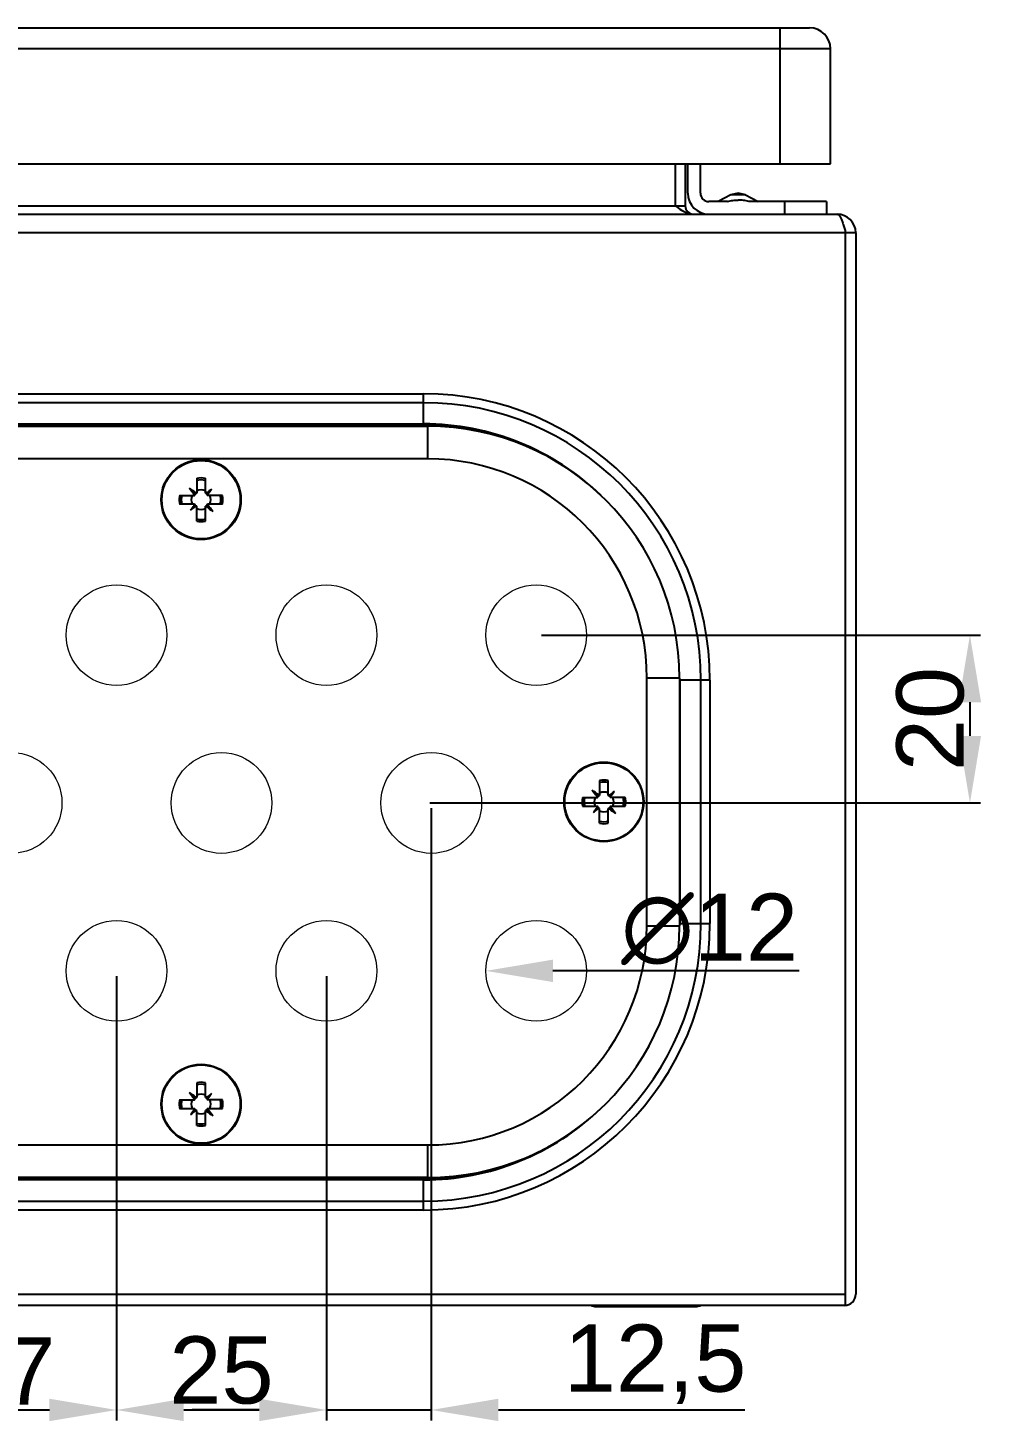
# Model space of a CAD drawing. Header units: millimetres. Extents: x 46697 to 51381, y 25488 to 34806.
# Drawn here: x 50843.8 to 50957.4, y 28194.8 to 28360.8 of the extents above; entities that cross this region are included whole.
import ezdxf

# ---------------------------------------------------------------- set-up
doc = ezdxf.new("R2010")
doc.units = ezdxf.units.MM
doc.layers.add('000-KOTIRANJE', color=254, linetype='Continuous', lineweight=5)
doc.layers.add('000-PI-Oprema', color=30, linetype='Continuous', lineweight=5)
doc.layers.add('000-PI-ORMAR', color=51, linetype='Continuous')
doc.styles.get("Standard").update_dxf_attribs({"font": 'arial.ttf'})
doc.dimstyles.new('ISO-25-lb', dxfattribs={"dimtxt": 8, "dimasz": 8, "dimexe": 1.25, "dimexo": 0.625, "dimtad": 1, "dimdec": 1, "dimtxsty": 'Standard', "dimcen": 5, "dimadec": 0, "dimazin": 0, "dimtfac": 1, "dimtdec": 1, "dimtmove": 0, "dimatfit": 3, "dimfxl": 1, "dimarcsym": 0})

# ---------------------------------------------------------------- blocks, each defined once
blk = doc.blocks.new('NSYCRN325150_bottom')
at = {"layer": '000-PI-ORMAR'}
for p, q in [((49561.72, 30888.93), (49801.72, 30888.93)), ((49798.22, 30872.73), (49798.22, 30888.93)), ((49804.22, 30886.43), (49559.22, 30886.43)), ((49804.22, 30872.73), (49804.22, 30886.43)), ((49559.22, 30872.73), (49804.22, 30872.73)), ((49785.72, 30872.73), (49785.72, 30867.73)), ((49786.92, 30872.73), (49786.92, 30867.73)), ((49787.22, 30869.23), (49787.22, 30872.73)), ((49788.72, 30869.23), (49788.72, 30872.73)), ((49792.36, 30869.02), (49790.85, 30868.23)), ((49793.22, 30869.23), (49792.36, 30869.02)), ((49794.08, 30869.02), (49792.36, 30869.02)), ((49794.08, 30869.02), (49793.22, 30869.23)), ((49794.08, 30869.02), (49795.59, 30868.23)), ((49577.52, 30867.73), (49786.92, 30867.73)), ((49791.95, 30868.23), (49789.72, 30868.23)), ((49803.72, 30868.23), (49794.49, 30868.23)), ((49798.72, 30868.23), (49798.72, 30866.73)), ((49803.72, 30868.23), (49803.72, 30866.73)), ((49559.42, 30866.73), (49805.02, 30866.73)), ((49807.22, 30864.53), (49557.22, 30864.53)), ((49806.02, 30736.73), (49806.02, 30864.53)), ((49807.22, 30864.53), (49807.22, 30738.07)), ((49608.72, 30845.34), (49755.72, 30845.34)), ((49755.72, 30844.28), (49608.72, 30844.28)), ((49755.72, 30841.68), (49755.72, 30845.34)), ((49608.22, 30841.47), (49756.22, 30841.47)), ((49608.72, 30841.75), (49755.72, 30841.75)), ((49755.72, 30841.68), (49608.72, 30841.68)), ((49756.22, 30837.59), (49756.22, 30841.47)), ((49756.22, 30837.59), (49608.22, 30837.59)), ((49728.49, 30833.45), (49727.83, 30834.11)), ((49728.71, 30835.27), (49728.71, 30833.5)), ((49729.74, 30833.5), (49729.74, 30835.27)), ((49726.86, 30832.72), (49726.61, 30832.72)), ((49726.67, 30833.24), (49728.44, 30833.24)), ((49728.4, 30833.37), (49728.26, 30833.24)), ((49728.4, 30833.54), (49728.56, 30833.54)), ((49728.4, 30833.54), (49728.4, 30833.38)), ((49728.4, 30833.38), (49728.4, 30833.37)), ((49728.4, 30833.37), (49728.49, 30833.28)), ((49728.44, 30833.24), (49728.49, 30833.28)), ((49728.66, 30833.45), (49728.49, 30833.45)), ((49728.49, 30833.45), (49728.49, 30833.28)), ((49728.57, 30833.54), (49728.56, 30833.54)), ((49728.71, 30833.68), (49728.57, 30833.54)), ((49728.57, 30833.54), (49728.66, 30833.45)), ((49728.66, 30833.45), (49728.71, 30833.5)), ((49729.87, 30833.54), (49729.74, 30833.68)), ((49729.74, 30833.5), (49729.78, 30833.45)), ((49729.87, 30833.54), (49729.78, 30833.45)), ((49729.95, 30833.45), (49729.78, 30833.45)), ((49729.93, 30833.54), (49729.87, 30833.54)), ((49730.04, 30833.54), (49729.93, 30833.54)), ((49729.95, 30833.45), (49730.47, 30833.97)), ((49729.95, 30833.28), (49729.95, 30833.45)), ((49730.04, 30833.37), (49729.95, 30833.28)), ((49729.95, 30833.28), (49730, 30833.24)), ((49731.77, 30833.24), (49730, 30833.24)), ((49730.04, 30833.54), (49730.04, 30833.43)), ((49730.04, 30833.37), (49730.04, 30833.43)), ((49730.18, 30833.24), (49730.04, 30833.37)), ((49731.58, 30832.72), (49731.83, 30832.72)), ((49726.67, 30832.21), (49728.44, 30832.21)), ((49728.49, 30831.99), (49727.98, 30831.48)), ((49728.26, 30832.21), (49728.4, 30832.07)), ((49728.4, 30832.07), (49728.49, 30832.16)), ((49728.4, 30832.01), (49728.4, 30832.07)), ((49728.4, 30831.9), (49728.4, 30832.01)), ((49728.4, 30831.9), (49728.51, 30831.9)), ((49728.49, 30832.16), (49728.44, 30832.21)), ((49728.49, 30832.16), (49728.49, 30831.99)), ((49728.49, 30831.99), (49728.66, 30831.99)), ((49728.57, 30831.9), (49728.51, 30831.9)), ((49728.57, 30831.9), (49728.66, 30831.99)), ((49728.57, 30831.9), (49728.71, 30831.76)), ((49728.71, 30831.94), (49728.66, 30831.99)), ((49728.71, 30830.17), (49728.71, 30831.94)), ((49729.78, 30831.99), (49729.74, 30831.94)), ((49729.74, 30830.17), (49729.74, 30831.94)), ((49729.74, 30831.76), (49729.87, 30831.9)), ((49729.78, 30831.99), (49729.95, 30831.99)), ((49729.87, 30831.9), (49729.78, 30831.99)), ((49729.88, 30831.9), (49729.87, 30831.9)), ((49730.04, 30831.9), (49729.88, 30831.9)), ((49730, 30832.21), (49729.95, 30832.16)), ((49729.95, 30831.99), (49729.95, 30832.16)), ((49730.04, 30832.07), (49729.95, 30832.16)), ((49729.95, 30831.99), (49730.61, 30831.33)), ((49730, 30832.21), (49731.77, 30832.21)), ((49730.04, 30832.07), (49730.18, 30832.21)), ((49730.04, 30832.07), (49730.04, 30832.06)), ((49730.04, 30832.06), (49730.04, 30831.9)), ((49786.22, 30811.47), (49782.34, 30811.47)), ((49782.34, 30781.97), (49782.34, 30811.47)), ((49786.22, 30811.47), (49786.22, 30781.97)), ((49789.84, 30811.22), (49786.25, 30811.22)), ((49786.25, 30811.22), (49786.25, 30782.22)), ((49788.78, 30782.22), (49788.78, 30811.22)), ((49789.84, 30811.22), (49789.84, 30782.22)), ((49776.71, 30799.27), (49776.71, 30797.5)), ((49777.74, 30797.5), (49777.74, 30799.27)), ((49776.49, 30797.45), (49775.83, 30798.11)), ((49776.71, 30797.68), (49776.57, 30797.54)), ((49777.87, 30797.54), (49777.74, 30797.68)), ((49777.95, 30797.45), (49778.47, 30797.97)), ((49774.86, 30796.72), (49774.61, 30796.72)), ((49774.67, 30797.24), (49776.44, 30797.24)), ((49774.67, 30796.21), (49776.44, 30796.21)), ((49776.49, 30795.99), (49775.98, 30795.48)), ((49776.4, 30797.37), (49776.26, 30797.24)), ((49776.26, 30796.21), (49776.4, 30796.07)), ((49776.4, 30797.54), (49776.56, 30797.54)), ((49776.4, 30797.54), (49776.4, 30797.38)), ((49776.4, 30797.38), (49776.4, 30797.37)), ((49776.4, 30797.37), (49776.49, 30797.28)), ((49776.4, 30796.07), (49776.49, 30796.16)), ((49776.4, 30796.01), (49776.4, 30796.07)), ((49776.4, 30795.9), (49776.4, 30796.01)), ((49776.44, 30797.24), (49776.49, 30797.28)), ((49776.49, 30796.16), (49776.44, 30796.21)), ((49776.66, 30797.45), (49776.49, 30797.45)), ((49776.49, 30797.45), (49776.49, 30797.28)), ((49776.49, 30796.16), (49776.49, 30795.99)), ((49776.49, 30795.99), (49776.66, 30795.99)), ((49776.57, 30797.54), (49776.56, 30797.54)), ((49776.57, 30797.54), (49776.66, 30797.45)), ((49776.57, 30795.9), (49776.66, 30795.99)), ((49776.66, 30797.45), (49776.71, 30797.5)), ((49776.71, 30795.94), (49776.66, 30795.99)), ((49776.71, 30794.17), (49776.71, 30795.94)), ((49777.74, 30797.5), (49777.78, 30797.45)), ((49777.78, 30795.99), (49777.74, 30795.94)), ((49777.74, 30794.17), (49777.74, 30795.94)), ((49777.87, 30797.54), (49777.78, 30797.45)), ((49777.95, 30797.45), (49777.78, 30797.45)), ((49777.78, 30795.99), (49777.95, 30795.99)), ((49777.87, 30795.9), (49777.78, 30795.99)), ((49777.93, 30797.54), (49777.87, 30797.54)), ((49778.04, 30797.54), (49777.93, 30797.54)), ((49777.95, 30797.28), (49777.95, 30797.45)), ((49778.04, 30797.37), (49777.95, 30797.28)), ((49777.95, 30797.28), (49778, 30797.24)), ((49778, 30796.21), (49777.95, 30796.16)), ((49778.04, 30796.07), (49777.95, 30796.16)), ((49777.95, 30795.99), (49777.95, 30796.16)), ((49777.95, 30795.99), (49778.61, 30795.33)), ((49779.77, 30797.24), (49778, 30797.24)), ((49778, 30796.21), (49779.77, 30796.21)), ((49778.04, 30797.54), (49778.04, 30797.43)), ((49778.04, 30797.37), (49778.04, 30797.43)), ((49778.18, 30797.24), (49778.04, 30797.37)), ((49778.04, 30796.07), (49778.18, 30796.21)), ((49778.04, 30796.07), (49778.04, 30796.06)), ((49778.04, 30796.06), (49778.04, 30795.9)), ((49779.58, 30796.72), (49779.83, 30796.72)), ((49776.4, 30795.9), (49776.51, 30795.9)), ((49776.57, 30795.9), (49776.51, 30795.9)), ((49776.57, 30795.9), (49776.71, 30795.76)), ((49777.74, 30795.76), (49777.87, 30795.9)), ((49777.88, 30795.9), (49777.87, 30795.9)), ((49778.04, 30795.9), (49777.88, 30795.9)), ((49782.34, 30781.97), (49786.22, 30781.97)), ((49786.25, 30782.22), (49789.84, 30782.22)), ((49728.71, 30763.27), (49728.71, 30761.5)), ((49729.74, 30761.5), (49729.74, 30763.27)), ((49726.67, 30761.24), (49728.44, 30761.24)), ((49728.49, 30761.45), (49727.83, 30762.11)), ((49728.4, 30761.37), (49728.26, 30761.24)), ((49728.4, 30761.54), (49728.56, 30761.54)), ((49728.4, 30761.54), (49728.4, 30761.38)), ((49728.4, 30761.38), (49728.4, 30761.37)), ((49728.4, 30761.37), (49728.49, 30761.28)), ((49728.44, 30761.24), (49728.49, 30761.28)), ((49728.66, 30761.45), (49728.49, 30761.45)), ((49728.49, 30761.45), (49728.49, 30761.28)), ((49728.57, 30761.54), (49728.56, 30761.54)), ((49728.71, 30761.68), (49728.57, 30761.54)), ((49728.57, 30761.54), (49728.66, 30761.45)), ((49728.66, 30761.45), (49728.71, 30761.5)), ((49729.87, 30761.54), (49729.74, 30761.68)), ((49729.74, 30761.5), (49729.78, 30761.45)), ((49729.87, 30761.54), (49729.78, 30761.45)), ((49729.95, 30761.45), (49729.78, 30761.45)), ((49729.93, 30761.54), (49729.87, 30761.54)), ((49730.04, 30761.54), (49729.93, 30761.54)), ((49729.95, 30761.45), (49730.47, 30761.97)), ((49729.95, 30761.28), (49729.95, 30761.45)), ((49730.04, 30761.37), (49729.95, 30761.28)), ((49729.95, 30761.28), (49730, 30761.24)), ((49731.77, 30761.24), (49730, 30761.24)), ((49730.04, 30761.54), (49730.04, 30761.43)), ((49730.04, 30761.37), (49730.04, 30761.43)), ((49730.18, 30761.24), (49730.04, 30761.37)), ((49726.86, 30760.72), (49726.61, 30760.72)), ((49726.67, 30760.21), (49728.44, 30760.21)), ((49728.49, 30759.99), (49727.98, 30759.48)), ((49728.26, 30760.21), (49728.4, 30760.07)), ((49728.4, 30760.07), (49728.49, 30760.16)), ((49728.4, 30760.01), (49728.4, 30760.07)), ((49728.4, 30759.9), (49728.4, 30760.01)), ((49728.4, 30759.9), (49728.51, 30759.9)), ((49728.49, 30760.16), (49728.44, 30760.21)), ((49728.49, 30760.16), (49728.49, 30759.99)), ((49728.49, 30759.99), (49728.66, 30759.99)), ((49728.57, 30759.9), (49728.51, 30759.9)), ((49728.57, 30759.9), (49728.66, 30759.99)), ((49728.57, 30759.9), (49728.71, 30759.76)), ((49728.71, 30759.94), (49728.66, 30759.99)), ((49728.71, 30758.17), (49728.71, 30759.94)), ((49729.78, 30759.99), (49729.74, 30759.94)), ((49729.74, 30758.17), (49729.74, 30759.94)), ((49729.74, 30759.76), (49729.87, 30759.9)), ((49729.78, 30759.99), (49729.95, 30759.99)), ((49729.87, 30759.9), (49729.78, 30759.99)), ((49729.88, 30759.9), (49729.87, 30759.9)), ((49730.04, 30759.9), (49729.88, 30759.9)), ((49730, 30760.21), (49729.95, 30760.16)), ((49730.04, 30760.07), (49729.95, 30760.16)), ((49729.95, 30759.99), (49729.95, 30760.16)), ((49729.95, 30759.99), (49730.61, 30759.33)), ((49730, 30760.21), (49731.77, 30760.21)), ((49730.04, 30760.07), (49730.18, 30760.21)), ((49730.04, 30760.07), (49730.04, 30760.06)), ((49730.04, 30760.06), (49730.04, 30759.9)), ((49731.58, 30760.72), (49731.83, 30760.72)), ((49608.22, 30755.85), (49756.22, 30755.85)), ((49756.22, 30751.97), (49756.22, 30755.85)), ((49756.22, 30751.97), (49608.22, 30751.97)), ((49608.72, 30751.76), (49755.72, 30751.76)), ((49755.72, 30751.69), (49608.72, 30751.69)), ((49755.72, 30748.1), (49755.72, 30751.76)), ((49608.72, 30749.16), (49755.72, 30749.16)), ((49755.72, 30748.1), (49608.72, 30748.1)), ((49557.22, 30738.07), (49806.02, 30738.07)), ((49805.87, 30736.72), (49559.42, 30736.72)), ((49776.3, 30736.62), (49788.14, 30736.62)), ((49806.02, 30736.73), (49805.87, 30736.72))]:
    blk.add_line(p, q, dxfattribs=at)
for centre, radius in [((49729.22, 30832.72), 4.75), ((49729.22, 30832.72), 4.67), ((49777.22, 30796.72), 4.75), ((49777.22, 30796.72), 4.67), ((49729.22, 30760.72), 4.75), ((49729.22, 30760.72), 4.67)]:
    blk.add_circle(centre, radius, dxfattribs=at)
for centre, radius, start, end in [((49801.72, 30886.43), 2.5, 0, 90), ((49789.72, 30869.23), 2.5, 180, 270), ((49789.72, 30869.23), 1, 180, 270), ((49787.92, 30867.73), 1, 180, 270), ((49805.02, 30864.53), 2.2, 0, 90), ((49755.72, 30811.22), 34.12, 0, 90), ((49755.72, 30811.22), 33.06, 0, 90), ((49755.72, 30811.22), 30.53, 46.0952, 90), ((49755.72, 30811.22), 30.46, 62.0222, 90), ((49756.22, 30811.47), 30, 0, 90), ((49756.22, 30811.47), 26.12, 0, 90), ((49720.91, 30824.47), 11.87, 49.8549, 54.3133), ((49737.36, 30840.95), 11.73, 215.6598, 220.1721), ((49729.22, 30832.93), 2.39, 77.579, 102.421), ((49729.22, 30832.91), 2.17, 76.2841, 103.7159), ((49729.02, 30832.72), 2.4, 167.5983, 179.9804), ((49729.02, 30832.72), 2.4, 180.0183, 192.4029), ((49729.04, 30832.72), 2.18, 166.2955, 179.9897), ((49729.04, 30832.72), 2.18, 180.0103, 193.7044), ((49729.22, 30832.72), 1.17, 153.8852, 206.1148), ((49729.22, 30832.72), 1.17, 63.8852, 116.1148), ((49737.51, 30824.5), 11.8, 126.666, 129.9788), ((49720.92, 30841.07), 11.9, 320.0351, 323.3202), ((49729.22, 30832.72), 1.17, 333.8852, 26.1148), ((49729.4, 30832.72), 2.18, 0.0103, 13.7046), ((49729.4, 30832.72), 2.18, 346.2954, 359.9894), ((49729.42, 30832.72), 2.4, 0.0196, 12.4018), ((49729.42, 30832.72), 2.4, 347.5978, 359.9802), ((49737.51, 30824.37), 11.89, 140.0346, 143.3206), ((49720.93, 30840.94), 11.8, 306.6662, 309.9785), ((49729.22, 30832.72), 1.17, 243.8852, 296.1148), ((49737.53, 30840.96), 11.86, 229.8529, 234.3152), ((49721.08, 30824.49), 11.73, 35.6597, 40.1721), ((49729.22, 30832.53), 2.17, 256.286, 283.714), ((49729.22, 30832.51), 2.39, 257.5768, 282.4232), ((49755.72, 30811.22), 30.53, 0, 0.4739), ((49777.22, 30796.93), 2.39, 77.579, 102.421), ((49768.91, 30788.47), 11.87, 49.8549, 54.3133), ((49785.36, 30804.95), 11.73, 215.6598, 220.1721), ((49777.22, 30796.91), 2.17, 76.2841, 103.7159), ((49777.22, 30796.72), 1.17, 63.8852, 116.1148), ((49785.51, 30788.5), 11.8, 126.666, 129.9788), ((49768.92, 30805.07), 11.9, 320.0351, 323.3202), ((49777.02, 30796.72), 2.4, 167.5983, 179.9804), ((49777.02, 30796.72), 2.4, 180.0183, 192.4029), ((49777.04, 30796.72), 2.18, 166.2955, 179.9897), ((49777.04, 30796.72), 2.18, 180.0103, 193.7044), ((49785.51, 30788.37), 11.89, 140.0346, 143.3206), ((49777.22, 30796.72), 1.17, 153.8852, 206.1148), ((49769.08, 30788.49), 11.73, 35.6597, 40.1721), ((49777.22, 30796.72), 1.17, 333.8852, 26.1148), ((49777.4, 30796.72), 2.18, 0.0103, 13.7046), ((49777.4, 30796.72), 2.18, 346.2954, 359.9894), ((49777.42, 30796.72), 2.4, 0.0196, 12.4018), ((49777.42, 30796.72), 2.4, 347.5978, 359.9802), ((49768.93, 30804.94), 11.8, 306.6662, 309.9785), ((49777.22, 30796.72), 1.17, 243.8852, 296.1148), ((49777.22, 30796.53), 2.17, 256.286, 283.714), ((49785.53, 30804.96), 11.86, 229.8529, 234.3152), ((49777.22, 30796.51), 2.39, 257.5768, 282.4232), ((49755.72, 30782.22), 34.12, 270, 0), ((49755.72, 30782.22), 33.06, 270, 0), ((49756.22, 30781.97), 30, 270, 0), ((49756.22, 30781.97), 26.12, 270, 360), ((49755.72, 30782.22), 30.53, 359.5261, 0), ((49729.22, 30760.93), 2.39, 77.579, 102.421), ((49729.22, 30760.91), 2.17, 76.2841, 103.7159), ((49729.02, 30760.72), 2.4, 167.5983, 179.9804), ((49729.04, 30760.72), 2.18, 166.2955, 179.9897), ((49720.91, 30752.47), 11.87, 49.8549, 54.3133), ((49737.36, 30768.95), 11.73, 215.6598, 220.1721), ((49729.22, 30760.72), 1.17, 153.8852, 206.1148), ((49729.22, 30760.72), 1.17, 63.8852, 116.1148), ((49737.51, 30752.5), 11.8, 126.666, 129.9788), ((49720.92, 30769.07), 11.9, 320.0351, 323.3202), ((49729.22, 30760.72), 1.17, 333.8852, 26.1148), ((49729.4, 30760.72), 2.18, 0.0103, 13.7046), ((49729.42, 30760.72), 2.4, 0.0196, 12.4018), ((49729.02, 30760.72), 2.4, 180.0183, 192.4029), ((49729.04, 30760.72), 2.18, 180.0103, 193.7044), ((49737.51, 30752.37), 11.89, 140.0346, 143.3206), ((49720.93, 30768.94), 11.8, 306.6662, 309.9785), ((49729.22, 30760.72), 1.17, 243.8852, 296.1148), ((49737.53, 30768.96), 11.86, 229.8529, 234.3152), ((49721.08, 30752.49), 11.73, 35.6597, 40.1721), ((49729.4, 30760.72), 2.18, 346.2954, 359.9894), ((49729.42, 30760.72), 2.4, 347.5978, 359.9802), ((49755.72, 30782.22), 30.53, 270, 313.9048), ((49729.22, 30760.53), 2.17, 256.286, 283.714), ((49729.22, 30760.51), 2.39, 257.5768, 282.4232), ((49755.72, 30782.22), 30.46, 270, 297.9768), ((49805.87, 30738.07), 1.35, 270.4539, 0), ((49776.3, 30738.62), 2, 253.4183, 270), ((49788.14, 30738.62), 2, 270, 286.5817)]:
    blk.add_arc(centre, radius, start, end, dxfattribs=at)
for points, knots in [([(49785.72, 30867.73), (49785.8, 30867.68), (49786.09, 30867.47), (49786.39, 30867.26), (49786.63, 30867.13)], [0, 0, 0, 0, 0.254814, 1, 1, 1, 1]), ([(49791.95, 30868.23), (49792.16, 30868.29), (49792.58, 30868.39), (49793.01, 30868.42), (49793.22, 30868.42)], [0, 0, 0, 0, 0.500092, 1, 1, 1, 1]), ([(49794.49, 30868.23), (49794.28, 30868.29), (49793.86, 30868.39), (49793.43, 30868.42), (49793.22, 30868.42)], [0, 0, 0, 0, 0.500084, 1, 1, 1, 1]), ([(49786.63, 30867.13), (49786.83, 30867.01), (49787.24, 30866.81), (49787.7, 30866.73), (49787.92, 30866.73)], [0, 0, 0, 0, 0.520028, 1, 1, 1, 1]), ([(49805.02, 30866.73), (49805.15, 30866.73), (49805.34, 30866.49), (49805.49, 30866.17), (49805.58, 30865.93), (49805.63, 30865.79)], [0, 0, 0, 0, 0.342978, 0.633916, 1, 1, 1, 1]), ([(49805.63, 30865.79), (49805.66, 30865.7), (49805.8, 30865.28), (49805.93, 30864.86), (49806.02, 30864.53)], [0, 0, 0, 0, 0.230694, 1, 1, 1, 1])]:
    blk.add_open_spline(points, degree=3, knots=knots, dxfattribs=at)
blk = doc.blocks.new('*U312')
at = {"layer": '000-PI-Oprema', "ltscale": 0.25}
blk.add_circle((0, 0), 6, dxfattribs=at)
blk = doc.blocks.new('*U313')
at = {"layer": '000-PI-Oprema', "color": 0, "linetype": 'ByBlock', "lineweight": -2, "transparency": 16777216}
for p in [(0, 0), (25, 0), (50, 0)]:
    blk.add_blockref('*U312', p, dxfattribs=at)
blk = doc.blocks.new('*U314')
at = {"layer": '000-PI-Oprema', "ltscale": 0.25}
blk.add_circle((0, 0), 6, dxfattribs=at)
blk = doc.blocks.new('*U315')
at = {"layer": '000-PI-Oprema', "color": 0, "linetype": 'ByBlock', "lineweight": -2, "transparency": 16777216}
for p in [(0, 0), (25, 0), (50, 0)]:
    blk.add_blockref('*U314', p, dxfattribs=at)
blk = doc.blocks.new('*U316')
at = {"layer": '000-PI-Oprema', "ltscale": 0.25}
blk.add_circle((0, 0), 6, dxfattribs=at)
blk = doc.blocks.new('*U317')
at = {"layer": '000-PI-Oprema', "color": 0, "linetype": 'ByBlock', "lineweight": -2, "transparency": 16777216}
for p in [(0, 0), (25, 0), (50, 0)]:
    blk.add_blockref('*U316', p, dxfattribs=at)
blk = doc.blocks.new('*D348')
at = {"layer": '000-KOTIRANJE', "color": 0, "linetype": 'Continuous', "lineweight": -2, "ltscale": 0.25, "transparency": 16777216}
for p, q in [((50905.02, 28288.48), (50957.32, 28288.48)), ((50956.07, 28280.48), (50956.07, 28276.48)), ((50891.72, 28268.48), (50957.32, 28268.48))]:
    blk.add_line(p, q, dxfattribs=at)
at = {"layer": '000-KOTIRANJE', "color": 0, "ltscale": 0.25, "transparency": 16777216}
for points in [[(50954.74, 28280.48), (50957.4, 28280.48), (50956.07, 28288.48)], [(50954.74, 28276.48), (50957.4, 28276.48), (50956.07, 28268.48)]]:
    blk.add_solid(points, dxfattribs=at)
at = {"layer": 'Defpoints', "color": 0, "ltscale": 0.25, "transparency": 16777216}
for p in [(50904.39, 28288.48), (50891.09, 28268.48), (50956.07, 28268.48)]:
    blk.add_point(p, dxfattribs=at)
at = {"layer": '000-KOTIRANJE', "color": 0, "ltscale": 0.25, "transparency": 16777216, "insert": (50951.36, 28278.48), "char_height": 8, "attachment_point": 5, "rotation": 90}
blk.add_mtext('20', dxfattribs=at)
blk = doc.blocks.new('*D349')
at = {"layer": '000-KOTIRANJE', "color": 0, "linetype": 'Continuous', "lineweight": -2, "ltscale": 0.25, "transparency": 16777216}
for p, q in [((50854.39, 28247.86), (50854.39, 28194.92)), ((50879.39, 28247.86), (50879.39, 28194.92)), ((50862.39, 28196.17), (50871.39, 28196.17))]:
    blk.add_line(p, q, dxfattribs=at)
at = {"layer": '000-KOTIRANJE', "color": 0, "ltscale": 0.25, "transparency": 16777216}
for points in [[(50862.39, 28197.51), (50862.39, 28194.84), (50854.39, 28196.17)], [(50871.39, 28197.51), (50871.39, 28194.84), (50879.39, 28196.17)]]:
    blk.add_solid(points, dxfattribs=at)
at = {"layer": 'Defpoints', "color": 0, "ltscale": 0.25, "transparency": 16777216}
for p in [(50854.39, 28248.48), (50879.39, 28248.48), (50879.39, 28196.17)]:
    blk.add_point(p, dxfattribs=at)
at = {"layer": '000-KOTIRANJE', "color": 0, "ltscale": 0.25, "transparency": 16777216, "insert": (50866.89, 28200.88), "char_height": 8, "attachment_point": 5}
blk.add_mtext('25', dxfattribs=at)
blk = doc.blocks.new('*D366')
at = {"layer": '000-KOTIRANJE', "color": 0, "linetype": 'Continuous', "lineweight": -2, "ltscale": 0.25, "transparency": 16777216}
for p, q in [((50854.39, 28247.86), (50854.39, 28194.92)), ((50827.34, 28242.99), (50827.34, 28194.92)), ((50835.34, 28196.17), (50846.39, 28196.17))]:
    blk.add_line(p, q, dxfattribs=at)
at = {"layer": '000-KOTIRANJE', "color": 0, "ltscale": 0.25, "transparency": 16777216}
for points in [[(50835.34, 28197.51), (50835.34, 28194.84), (50827.34, 28196.17)], [(50846.39, 28197.51), (50846.39, 28194.84), (50854.39, 28196.17)]]:
    blk.add_solid(points, dxfattribs=at)
at = {"layer": 'Defpoints', "color": 0, "ltscale": 0.25, "transparency": 16777216}
for p in [(50854.39, 28248.48), (50827.34, 28243.61), (50854.39, 28196.17)]:
    blk.add_point(p, dxfattribs=at)
at = {"layer": '000-KOTIRANJE', "color": 0, "ltscale": 0.25, "transparency": 16777216, "insert": (50840.87, 28200.82), "char_height": 8, "attachment_point": 5}
blk.add_mtext('27', dxfattribs=at)
blk = doc.blocks.new('*D367')
at = {"layer": '000-KOTIRANJE', "color": 0, "linetype": 'Continuous', "lineweight": -2, "ltscale": 0.25, "transparency": 16777216}
for p, q in [((50891.89, 28267.86), (50891.89, 28194.92)), ((50879.39, 28247.86), (50879.39, 28194.92)), ((50871.39, 28196.17), (50863.39, 28196.17)), ((50879.39, 28196.17), (50891.89, 28196.17)), ((50899.89, 28196.17), (50929.23, 28196.17))]:
    blk.add_line(p, q, dxfattribs=at)
at = {"layer": '000-KOTIRANJE', "color": 0, "ltscale": 0.25, "transparency": 16777216}
for points in [[(50871.39, 28197.51), (50871.39, 28194.84), (50879.39, 28196.17)], [(50899.89, 28197.51), (50899.89, 28194.84), (50891.89, 28196.17)]]:
    blk.add_solid(points, dxfattribs=at)
at = {"layer": 'Defpoints', "color": 0, "ltscale": 0.25, "transparency": 16777216}
for p in [(50891.89, 28268.48), (50879.39, 28248.48), (50891.89, 28196.17)]:
    blk.add_point(p, dxfattribs=at)
at = {"layer": '000-KOTIRANJE', "color": 0, "ltscale": 0.25, "transparency": 16777216, "insert": (50918.56, 28201.61), "char_height": 8, "attachment_point": 5}
blk.add_mtext('12,5', dxfattribs=at)
blk = doc.blocks.new('*D404')
at = {"layer": '000-KOTIRANJE', "color": 0, "linetype": 'Continuous', "lineweight": -2, "ltscale": 0.25, "transparency": 16777216}
blk.add_line((50935.72, 28248.48), (50906.39, 28248.48), dxfattribs=at)
at = {"layer": '000-KOTIRANJE', "color": 0, "ltscale": 0.25, "transparency": 16777216}
blk.add_solid([(50906.39, 28249.82), (50906.39, 28247.15), (50898.39, 28248.48)], dxfattribs=at)
at = {"layer": 'Defpoints', "color": 0, "ltscale": 0.25, "transparency": 16777216}
for p in [(50898.39, 28248.48), (50910.39, 28248.48)]:
    blk.add_point(p, dxfattribs=at)
at = {"layer": '000-KOTIRANJE', "color": 0, "ltscale": 0.25, "transparency": 16777216, "insert": (50925.06, 28253.42), "char_height": 8, "attachment_point": 5}
blk.add_mtext('∅12', dxfattribs=at)

msp = doc.modelspace()

# ---------------------------------------------------------------- block references
at = {"layer": '000-PI-Oprema'}
for name, p in [('*U315', (50854.39, 28288.48)), ('*U317', (50841.89, 28268.48)), ('*U313', (50854.39, 28248.48))]:
    msp.add_blockref(name, p, dxfattribs=at)
at = {"layer": '000-PI-ORMAR'}
msp.add_blockref('NSYCRN325150_bottom', (1135.24, -2528.11), dxfattribs=at)

# ---------------------------------------------------------------- dimensions: what is measured, and where the dimension line sits
at = {"layer": '000-KOTIRANJE', "ltscale": 0.25}
dim = msp.add_linear_dim(base=(50956.07, 28268.48), p1=(50904.39, 28288.48), p2=(50891.09, 28268.48), angle=90, dimstyle='ISO-25-lb', dxfattribs=at)
dim.commit()
dim.dimension.update_dxf_attribs({"geometry": '*D348', "text_midpoint": (50951.36, 28278.48)})
for base, p1, p2, picture, middle in [((50891.89, 28196.17), (50879.39, 28248.48), (50891.89, 28268.48), '*D367', (50918.56, 28201.61)), ((50854.3921, 28196.1739), (50827.3446, 28243.6105), (50854.3921, 28248.4831), '*D366', (50840.8683, 28200.8153)), ((50879.39, 28196.17), (50854.39, 28248.48), (50879.39, 28248.48), '*D349', (50866.89, 28200.88))]:
    dim = msp.add_linear_dim(base=base, p1=p1, p2=p2, dimstyle='ISO-25-lb', dxfattribs=at)
    dim.commit()
    dim.dimension.update_dxf_attribs({"geometry": picture, "text_midpoint": middle})
dim = msp.add_diameter_dim_2p(p1=(50910.39, 28248.48), p2=(50898.39, 28248.48), dimstyle='ISO-25-lb', dxfattribs=at)
dim.commit()
dim.dimension.update_dxf_attribs({"geometry": '*D404', "text_midpoint": (50925.06, 28248.48), "dimtype": 163})

doc.saveas('drawing.dxf')
